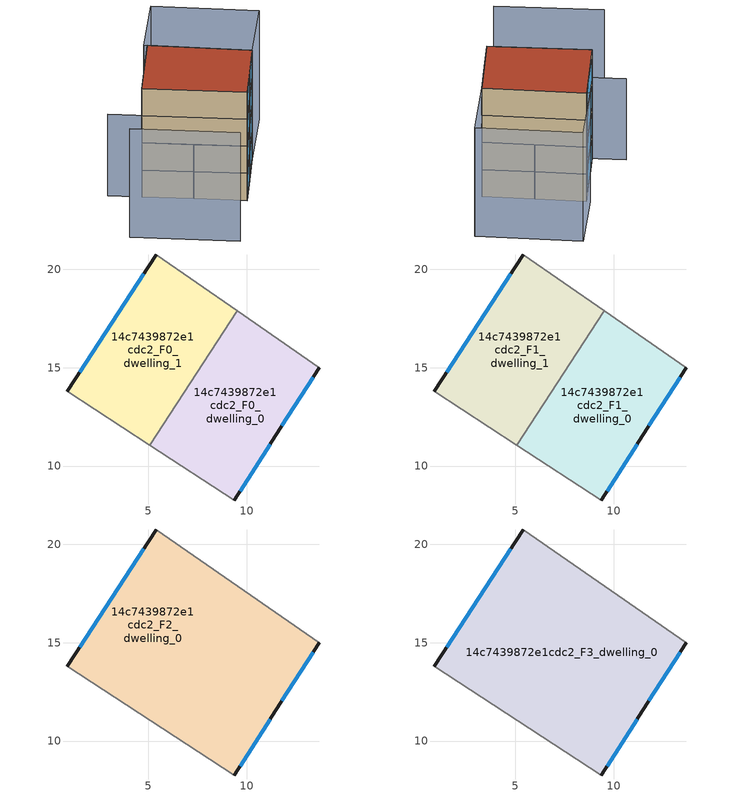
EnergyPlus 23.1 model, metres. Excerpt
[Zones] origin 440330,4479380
14c7439872e1cdc2_F0_dwelling_0
 floor ground (EU_floor_Construction): 13.69,14.99 11.48,11.56 9.37,8.27 5.08,11.06 9.51,17.88 z0
 wall outside (EU_wall_Construction): 9.37,8.27 11.48,11.56 13.69,14.99 z0:3
 wall adiabatic (EU_wall_Construction): 13.69,14.99 9.51,17.88 / 5.08,11.06 9.37,8.27 z0:3
 wall to 14c7439872e1cdc2_F0_dwelling_1 (EU_wall_Construction): 9.51,17.88 5.08,11.06 z0:3
 window (EU_Window_Construction): 11.79,12.04 13.38,14.51 / 9.66,8.73 11.19,11.11 z0.42:2.58
14c7439872e1cdc2_F0_dwelling_1
 floor ground (EU_floor_Construction): 9.51,17.88 5.08,11.06 0.87,13.8 5.4,20.72 z0
 wall outside (EU_wall_Construction): 5.4,20.72 0.87,13.8 z0:3
 wall adiabatic (EU_wall_Construction): 0.87,13.8 5.08,11.06 / 9.51,17.88 5.4,20.72 z0:3
 window (EU_Window_Construction): 4.77,19.76 1.5,14.76 z0.42:2.58
14c7439872e1cdc2_F1_dwelling_0
 floor to 14c7439872e1cdc2_F0_dwelling_0 (EU_floor_Construction): 13.69,14.99 11.48,11.56 9.37,8.27 5.08,11.06 9.51,17.88 z3
 wall outside (EU_wall_Construction): 9.37,8.27 11.48,11.56 13.69,14.99 z3:6
 wall adiabatic (EU_wall_Construction): 13.69,14.99 9.51,17.88 / 5.08,11.06 9.37,8.27 z3:6
 wall to 14c7439872e1cdc2_F1_dwelling_1 (EU_wall_Construction): 9.51,17.88 5.08,11.06 z3:6
 window (EU_Window_Construction): 11.79,12.04 13.38,14.51 / 9.66,8.73 11.19,11.11 z3.42:5.58
14c7439872e1cdc2_F1_dwelling_1
 floor to 14c7439872e1cdc2_F0_dwelling_1 (EU_floor_Construction): 9.51,17.88 5.08,11.06 0.87,13.8 5.4,20.72 z3
 wall outside (EU_wall_Construction): 5.4,20.72 0.87,13.8 z3:6
 wall adiabatic (EU_wall_Construction): 0.87,13.8 5.08,11.06 / 9.51,17.88 5.4,20.72 z3:6
 window (EU_Window_Construction): 4.77,19.76 1.5,14.76 z3.42:5.58
14c7439872e1cdc2_F2_dwelling_0
 floor to 14c7439872e1cdc2_F1_dwelling_0 (EU_floor_Construction): 13.69,14.99 11.48,11.56 9.37,8.27 5.08,11.06 9.51,17.88 z6
 floor to 14c7439872e1cdc2_F1_dwelling_1 (EU_floor_Construction): 9.51,17.88 5.08,11.06 0.87,13.8 5.4,20.72 z6
 wall outside (EU_wall_Construction): 9.37,8.27 11.48,11.56 13.69,14.99 / 5.4,20.72 0.87,13.8 z6:9
 wall adiabatic (EU_wall_Construction): 13.69,14.99 5.4,20.72 / 0.87,13.8 9.37,8.27 z6:9
 window (EU_Window_Construction): 11.79,12.04 13.38,14.51 / 9.66,8.73 11.19,11.11 / 4.77,19.76 1.5,14.76 z6.42:8.58
14c7439872e1cdc2_F3_dwelling_0
 floor to 14c7439872e1cdc2_F2_dwelling_0 (EU_floor_Construction): 13.69,14.99 11.48,11.56 9.37,8.27 0.87,13.8 5.4,20.72 z9
 wall outside (EU_wall_Construction): 9.37,8.27 11.48,11.56 13.69,14.99 / 5.4,20.72 0.87,13.8 z9:12
 wall adiabatic (EU_wall_Construction): 13.69,14.99 5.4,20.72 / 0.87,13.8 9.37,8.27 z9:12
 window (EU_Window_Construction): 11.79,12.04 13.38,14.51 / 9.66,8.73 11.19,11.11 / 4.77,19.76 1.5,14.76 z9.42:11.58
 roof outside (EU_roof_Construction): 11.48,11.56 13.69,14.99 5.4,20.72 0.87,13.8 9.37,8.27 z12
shading: -1.8,15.66 9.37,8.27 z0:9; -3.86,7.7 5,1.87 / 9.39,27.12 17.98,21.2 / 17.98,21.2 13.69,14.99 / 13.69,14.99 5.11,20.91 / 5.11,20.91 9.39,27.12 z0:12
[Building]
EU S2 Campaign: North Axis=0; Terrain=City; Solar Distribution=FullExterior
[Site:Location]
Madrid: Latitude=40.5; Longitude=-3.5; Time Zone=1; Elevation=609
[SizingPeriod:WeatherFileDays]
AnnualSizingPeriod: Begin Month=1; Begin Day of Month=1; End Month=12; End Day of Month=31; Day of Week for Start Day=Monday; Use Weather File Daylight Saving Period=No; Use Weather File Rain and Snow Indicators=No
[MATERIAL]
EU_InternalMass_Material: Roughness=MediumRough; Thickness=0.1; Conductivity=1; Density=1800; Specific Heat=900; Thermal Absorptance=0.9; Solar Absorptance=0.7; Visible Absorptance=0.7
[MATERIAL:NOMASS] Roughness=MediumRough; Thermal Absorptance=0.9; Solar Absorptance=0.7; Visible Absorptance=0.7
Name | Thermal Resistance
EU_wall_NoMass | 1.60022
EU_roof_NoMass | 1.57597
EU_floor_NoMass | 0.470652
[WINDOWMATERIAL:SIMPLEGLAZINGSYSTEM]
EU_Window_SimpleGlazing: UFactor=3.28802; Solar Heat Gain Coefficient=0.85; Visible Transmittance=0.85
[CONSTRUCTION]
EU_wall_Construction: EU_wall_NoMass
EU_roof_Construction: EU_roof_NoMass
EU_floor_Construction: EU_floor_NoMass
EU_InternalMass_Construction: EU_InternalMass_Material
EU_Window_Construction: EU_Window_SimpleGlazing
[ZONE] Type=1; Multiplier=1; Ceiling Height=autocalculate; Floor Area=autocalculate; Part of Total Floor Area=Yes
Name | Volume
14c7439872e1cdc2_F0_dwelling_0; 14c7439872e1cdc2_F1_dwelling_0 | 123.241
14c7439872e1cdc2_F2_dwelling_0 | 246.486
14c7439872e1cdc2_F3_dwelling_0 | 246.49
14c7439872e1cdc2_F0_dwelling_1; 14c7439872e1cdc2_F1_dwelling_1 | 123.245
[INTERNALMASS] Construction=EU_InternalMass_Construction
Name | Zone or ZoneList | Surface Area
14c7439872e1cdc2_F0_dwelling_0_EU_InternalMass | 14c7439872e1cdc2_F0_dwelling_0 | 41.0804
14c7439872e1cdc2_F0_dwelling_1_EU_InternalMass | 14c7439872e1cdc2_F0_dwelling_1 | 41.0816
14c7439872e1cdc2_F1_dwelling_0_EU_InternalMass | 14c7439872e1cdc2_F1_dwelling_0 | 41.0804
14c7439872e1cdc2_F1_dwelling_1_EU_InternalMass | 14c7439872e1cdc2_F1_dwelling_1 | 41.0816
14c7439872e1cdc2_F2_dwelling_0_EU_InternalMass | 14c7439872e1cdc2_F2_dwelling_0 | 82.1637
14c7439872e1cdc2_F3_dwelling_0_EU_InternalMass | 14c7439872e1cdc2_F3_dwelling_0 | 82.1637
[OTHEREQUIPMENT] Fuel Type=Electricity; Design Level Calculation Method=Watts/Area; Power per Zone Floor Area=1; Fraction Latent=0; Fraction Radiant=0; Fraction Lost=0; Carbon Dioxide Generation Rate=0; EndUse Subcategory=EU_Step8_InternalGains
Name | Zone or ZoneList or Space or SpaceList | Schedule
EU_Step8_InternalGain_14c7439872e1cdc2_F0_dwelling_0_f000 | 14c7439872e1cdc2_F0_dwelling_0 | EU_Step8_GainSchedule_14c7439872e1cdc2_F0_dwelling_0_f000
EU_Step8_InternalGain_14c7439872e1cdc2_F0_dwelling_1_f000 | 14c7439872e1cdc2_F0_dwelling_1 | EU_Step8_GainSchedule_14c7439872e1cdc2_F0_dwelling_1_f000
EU_Step8_InternalGain_14c7439872e1cdc2_F1_dwelling_0_f000 | 14c7439872e1cdc2_F1_dwelling_0 | EU_Step8_GainSchedule_14c7439872e1cdc2_F1_dwelling_0_f000
EU_Step8_InternalGain_14c7439872e1cdc2_F1_dwelling_1_f000 | 14c7439872e1cdc2_F1_dwelling_1 | EU_Step8_GainSchedule_14c7439872e1cdc2_F1_dwelling_1_f000
EU_Step8_InternalGain_14c7439872e1cdc2_F2_dwelling_0_f000 | 14c7439872e1cdc2_F2_dwelling_0 | EU_Step8_GainSchedule_14c7439872e1cdc2_F2_dwelling_0_f000
EU_Step8_InternalGain_14c7439872e1cdc2_F3_dwelling_0_f000 | 14c7439872e1cdc2_F3_dwelling_0 | EU_Step8_GainSchedule_14c7439872e1cdc2_F3_dwelling_0_f000
[ZONEVENTILATION:DESIGNFLOWRATE] Schedule=EU_AlwaysOn; Design Flow Rate Calculation Method=AirChanges/Hour; Air Changes per Hour=0.480704; Ventilation Type=Natural; Fan Pressure Rise=0; Fan Total Efficiency=1; Constant Term Coefficient=1; Temperature Term Coefficient=0; Velocity Term Coefficient=0; Velocity Squared Term Coefficient=0; Minimum Indoor Temperature=-100; Maximum Indoor Temperature=100; Delta Temperature=-100; Minimum Outdoor Temperature=-100; Maximum Outdoor Temperature=100; Maximum Wind Speed=40
Name | Zone or ZoneList or Space or SpaceList
EU_ConstantAir_14c7439872e1cdc2_F0_dwelling_0 | 14c7439872e1cdc2_F0_dwelling_0
EU_ConstantAir_14c7439872e1cdc2_F0_dwelling_1 | 14c7439872e1cdc2_F0_dwelling_1
EU_ConstantAir_14c7439872e1cdc2_F1_dwelling_0 | 14c7439872e1cdc2_F1_dwelling_0
EU_ConstantAir_14c7439872e1cdc2_F1_dwelling_1 | 14c7439872e1cdc2_F1_dwelling_1
EU_ConstantAir_14c7439872e1cdc2_F2_dwelling_0 | 14c7439872e1cdc2_F2_dwelling_0
EU_ConstantAir_14c7439872e1cdc2_F3_dwelling_0 | 14c7439872e1cdc2_F3_dwelling_0
[HVACTEMPLATE:THERMOSTAT] Constant Heating Setpoint=20; Constant Cooling Setpoint=50
EU_HeatOnly_14c7439872e1cdc2_F0_dwelling_0; EU_HeatOnly_14c7439872e1cdc2_F0_dwelling_1; EU_HeatOnly_14c7439872e1cdc2_F1_dwelling_0; EU_HeatOnly_14c7439872e1cdc2_F1_dwelling_1; EU_HeatOnly_14c7439872e1cdc2_F2_dwelling_0; EU_HeatOnly_14c7439872e1cdc2_F3_dwelling_0
[HVACTEMPLATE:ZONE:IDEALLOADSAIRSYSTEM] System Availability Schedule=EU_AlwaysOn; Maximum Heating Supply Air Temperature=50; Minimum Cooling Supply Air Temperature=13; Maximum Heating Supply Air Humidity Ratio=0.0156; Minimum Cooling Supply Air Humidity Ratio=0.0077; Heating Limit=NoLimit; Cooling Limit=NoLimit; Heating Availability Schedule=EU_AlwaysOn; Cooling Availability Schedule=EU_CoolingOff; Dehumidification Control Type=ConstantSensibleHeatRatio; Cooling Sensible Heat Ratio=0.7; Dehumidification Setpoint=60; Humidification Control Type=None; Humidification Setpoint=30; Outdoor Air Method=None; Outdoor Air Flow Rate per Person=0.00944; Outdoor Air Flow Rate per Zone Floor Area=0; Outdoor Air Flow Rate per Zone=0; Demand Controlled Ventilation Type=None; Outdoor Air Economizer Type=NoEconomizer; Heat Recovery Type=None; Sensible Heat Recovery Effectiveness=0.7; Latent Heat Recovery Effectiveness=0.65
Name | Template Thermostat
14c7439872e1cdc2_F0_dwelling_0 | EU_HeatOnly_14c7439872e1cdc2_F0_dwelling_0
14c7439872e1cdc2_F0_dwelling_1 | EU_HeatOnly_14c7439872e1cdc2_F0_dwelling_1
14c7439872e1cdc2_F1_dwelling_0 | EU_HeatOnly_14c7439872e1cdc2_F1_dwelling_0
14c7439872e1cdc2_F1_dwelling_1 | EU_HeatOnly_14c7439872e1cdc2_F1_dwelling_1
14c7439872e1cdc2_F2_dwelling_0 | EU_HeatOnly_14c7439872e1cdc2_F2_dwelling_0
14c7439872e1cdc2_F3_dwelling_0 | EU_HeatOnly_14c7439872e1cdc2_F3_dwelling_0
[SIZING:ZONE] Zone Cooling Design Supply Air Temperature Input Method=SupplyAirTemperature; Zone Cooling Design Supply Air Temperature=13; Zone Heating Design Supply Air Temperature Input Method=SupplyAirTemperature; Zone Heating Design Supply Air Temperature=50; Zone Cooling Design Supply Air Humidity Ratio=0.008; Zone Heating Design Supply Air Humidity Ratio=0.008; Cooling Design Air Flow Method=DesignDay; Cooling Design Air Flow Rate=0; Cooling Minimum Air Flow per Zone Floor Area=0.000762; Cooling Minimum Air Flow=0; Cooling Minimum Air Flow Fraction=0.2; Heating Design Air Flow Method=DesignDay; Heating Design Air Flow Rate=0; Heating Maximum Air Flow per Zone Floor Area=0.002032; Heating Maximum Air Flow=0.141576; Heating Maximum Air Flow Fraction=0.3; Account for Dedicated Outdoor Air System=No; Dedicated Outdoor Air System Control Strategy=NeutralSupplyAir; Dedicated Outdoor Air Low Setpoint Temperature for Design=autosize; Dedicated Outdoor Air High Setpoint Temperature for Design=autosize; Zone Load Sizing Method=Sensible Load Only No Latent Load; Zone Latent Cooling Design Supply Air Humidity Ratio Input Method=HumidityRatioDifference; Zone Cooling Design Supply Air Humidity Ratio Difference=0.005; Zone Latent Heating Design Supply Air Humidity Ratio Input Method=HumidityRatioDifference; Zone Humidification Design Supply Air Humidity Ratio Difference=0.005
14c7439872e1cdc2_F0_dwelling_0; 14c7439872e1cdc2_F0_dwelling_1; 14c7439872e1cdc2_F1_dwelling_0; 14c7439872e1cdc2_F1_dwelling_1; 14c7439872e1cdc2_F2_dwelling_0; 14c7439872e1cdc2_F3_dwelling_0
[SCHEDULE:CONSTANT]
Name | Hourly Value
EU_AlwaysOn | 1
EU_CoolingOff | 0
[SCHEDULE:FILE] Column Number=1; Rows to Skip at Top=0; Number of Hours of Data=8760; Column Separator=Comma; Interpolate to Timestep=No; Minutes per Item=60; Adjust Schedule for Daylight Savings=Yes
Name | File
EU_Step8_GainSchedule_14c7439872e1cdc2_F0_dwelling_0_f000 | ../../schedules/14c7439872e1cdc2/14c7439872e1cdc2_F0_dwelling_0_f000_gain.csv
EU_Step8_GainSchedule_14c7439872e1cdc2_F0_dwelling_1_f000 | ../../schedules/14c7439872e1cdc2/14c7439872e1cdc2_F0_dwelling_1_f000_gain.csv
EU_Step8_GainSchedule_14c7439872e1cdc2_F1_dwelling_0_f000 | ../../schedules/14c7439872e1cdc2/14c7439872e1cdc2_F1_dwelling_0_f000_gain.csv
EU_Step8_GainSchedule_14c7439872e1cdc2_F1_dwelling_1_f000 | ../../schedules/14c7439872e1cdc2/14c7439872e1cdc2_F1_dwelling_1_f000_gain.csv
EU_Step8_GainSchedule_14c7439872e1cdc2_F2_dwelling_0_f000 | ../../schedules/14c7439872e1cdc2/14c7439872e1cdc2_F2_dwelling_0_f000_gain.csv
EU_Step8_GainSchedule_14c7439872e1cdc2_F3_dwelling_0_f000 | ../../schedules/14c7439872e1cdc2/14c7439872e1cdc2_F3_dwelling_0_f000_gain.csv
